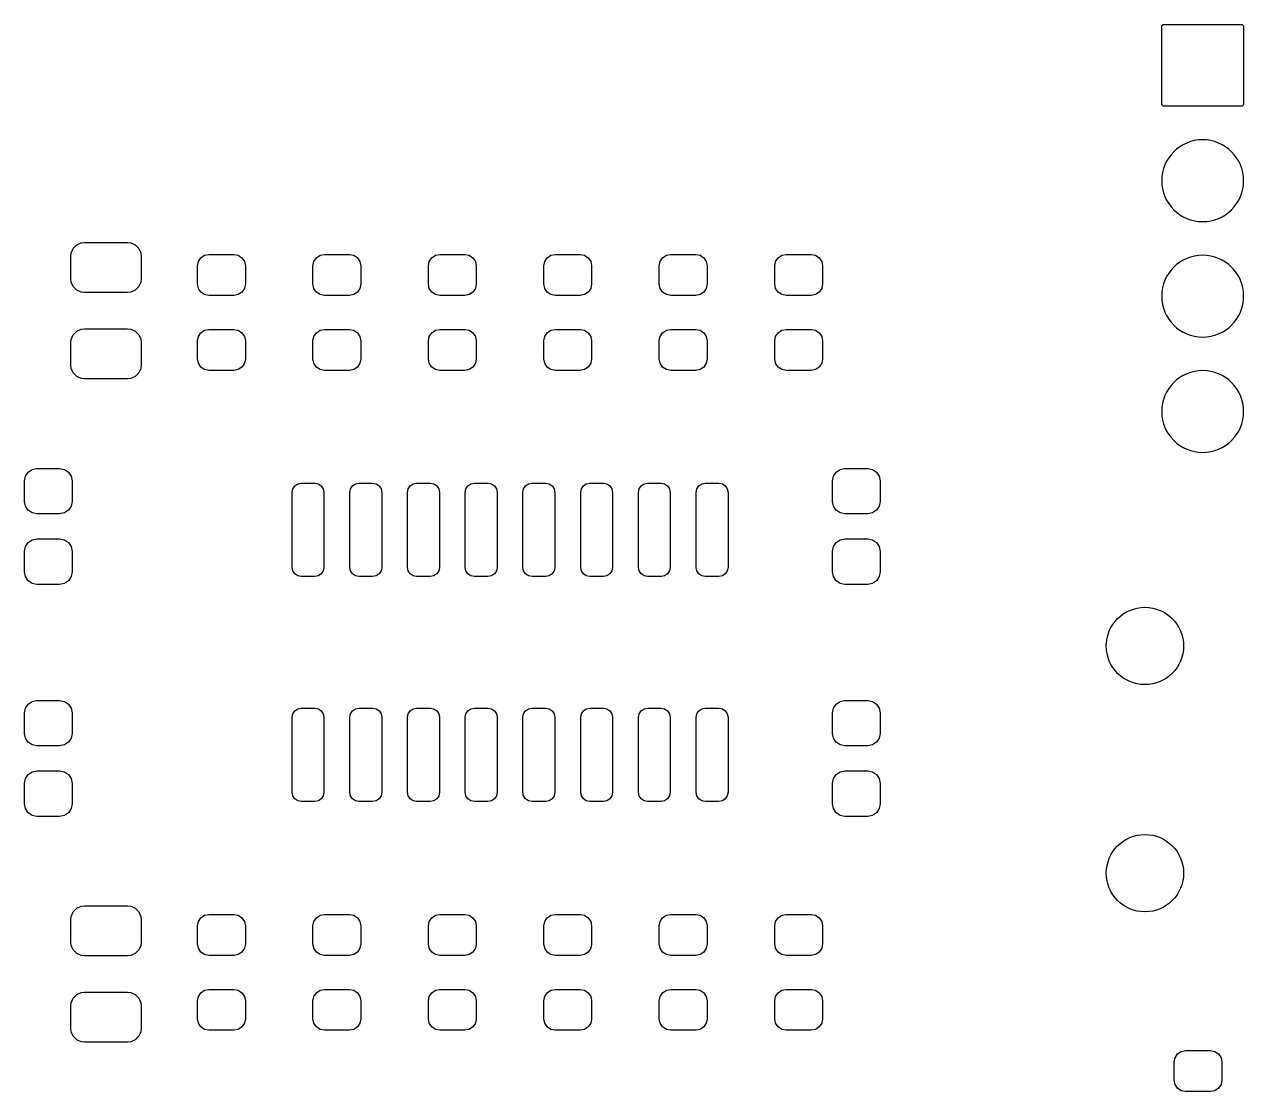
# Model space of a CAD drawing. Extents: x 124.2 to 179.3, y -122.2 to -74.7.
# Drawn here: x 152.51 to 179.34, y -98.15 to -74.66 of the extents above; entities that cross this region are included whole.
import ezdxf

# ---------------------------------------------------------------- set-up
doc = ezdxf.new("R2010")
doc.units = 0
doc.layers.add('BLACK', color=7, linetype='CONTINUOUS')

msp = doc.modelspace()

# ---------------------------------------------------------------- linework, layer by layer
at = {"layer": 'BLACK', "linetype": 'CONTINUOUS'}
for p, q in [((177.534, -74.715), (177.538, -74.6955)), ((177.534, -76.415), (177.534, -74.715)), ((177.538, -74.6955), (177.549, -74.6789)), ((177.549, -74.6789), (177.565, -74.6679)), ((177.565, -74.6679), (177.585, -74.664)), ((177.585, -74.664), (179.285, -74.664)), ((179.285, -74.664), (179.305, -74.6679)), ((179.305, -74.6679), (179.321, -74.6789)), ((179.321, -74.6789), (179.332, -74.6955)), ((179.332, -74.6955), (179.336, -74.715)), ((179.336, -74.715), (179.336, -76.415)), ((177.538, -76.4345), (177.534, -76.415)), ((177.549, -76.4511), (177.538, -76.4345)), ((177.565, -76.4621), (177.549, -76.4511)), ((179.321, -76.4511), (179.305, -76.4621)), ((179.332, -76.4345), (179.321, -76.4511)), ((179.336, -76.415), (179.332, -76.4345)), ((177.585, -76.466), (177.565, -76.4621)), ((179.285, -76.466), (177.585, -76.466)), ((179.305, -76.4621), (179.285, -76.466)), ((153.537, -79.6958), (153.582, -79.5949)), ((153.582, -79.5949), (153.66, -79.5169)), ((153.66, -79.5169), (153.76, -79.4722)), ((153.76, -79.4722), (153.83, -79.464)), ((153.83, -79.464), (154.78, -79.464)), ((154.78, -79.464), (154.849, -79.4721)), ((154.849, -79.4721), (154.95, -79.5166)), ((154.95, -79.5166), (155.028, -79.5945)), ((155.028, -79.5945), (155.073, -79.6952)), ((153.529, -79.765), (153.537, -79.6958)), ((153.529, -80.265), (153.529, -79.765)), ((155.073, -79.6952), (155.081, -79.765)), ((155.081, -79.765), (155.081, -80.265)), ((156.319, -79.9775), (156.338, -79.8814)), ((156.338, -79.8814), (156.393, -79.8)), ((156.393, -79.8), (156.474, -79.7456)), ((156.474, -79.7456), (156.57, -79.7265)), ((156.57, -79.7265), (157.12, -79.7265)), ((157.12, -79.7265), (157.216, -79.7456)), ((157.216, -79.7456), (157.297, -79.8)), ((157.297, -79.8), (157.352, -79.8814)), ((157.352, -79.8814), (157.371, -79.9775)), ((158.859, -79.9775), (158.878, -79.8814)), ((158.878, -79.8814), (158.933, -79.8)), ((158.933, -79.8), (159.014, -79.7456)), ((159.014, -79.7456), (159.11, -79.7265)), ((159.11, -79.7265), (159.66, -79.7265)), ((159.66, -79.7265), (159.756, -79.7456)), ((159.756, -79.7456), (159.837, -79.8)), ((159.837, -79.8), (159.892, -79.8814)), ((159.892, -79.8814), (159.911, -79.9775)), ((161.399, -79.9775), (161.418, -79.8814)), ((161.418, -79.8814), (161.473, -79.8)), ((161.473, -79.8), (161.554, -79.7456)), ((161.554, -79.7456), (161.65, -79.7265)), ((161.65, -79.7265), (162.2, -79.7265)), ((162.2, -79.7265), (162.296, -79.7456)), ((162.296, -79.7456), (162.377, -79.8)), ((162.377, -79.8), (162.432, -79.8814)), ((162.432, -79.8814), (162.451, -79.9775)), ((163.939, -79.9775), (163.958, -79.8814)), ((163.958, -79.8814), (164.013, -79.8)), ((164.013, -79.8), (164.094, -79.7456)), ((164.094, -79.7456), (164.19, -79.7265)), ((164.19, -79.7265), (164.74, -79.7265)), ((164.74, -79.7265), (164.836, -79.7456)), ((164.836, -79.7456), (164.917, -79.8)), ((164.917, -79.8), (164.972, -79.8814)), ((164.972, -79.8814), (164.991, -79.9775)), ((166.479, -79.9775), (166.498, -79.8814)), ((166.498, -79.8814), (166.553, -79.8)), ((166.553, -79.8), (166.634, -79.7456)), ((166.634, -79.7456), (166.73, -79.7265)), ((166.73, -79.7265), (167.28, -79.7265)), ((167.28, -79.7265), (167.376, -79.7456)), ((167.376, -79.7456), (167.457, -79.8)), ((167.457, -79.8), (167.512, -79.8814)), ((167.512, -79.8814), (167.531, -79.9775)), ((169.019, -79.9775), (169.038, -79.8814)), ((169.038, -79.8814), (169.093, -79.8)), ((169.093, -79.8), (169.174, -79.7456)), ((169.174, -79.7456), (169.27, -79.7265)), ((169.27, -79.7265), (169.82, -79.7265)), ((169.82, -79.7265), (169.916, -79.7456)), ((169.916, -79.7456), (169.997, -79.8)), ((169.997, -79.8), (170.052, -79.8814)), ((170.052, -79.8814), (170.071, -79.9775)), ((156.319, -80.3775), (156.319, -79.9775)), ((157.371, -79.9775), (157.371, -80.3775)), ((158.859, -80.3775), (158.859, -79.9775)), ((159.911, -79.9775), (159.911, -80.3775)), ((161.399, -80.3775), (161.399, -79.9775)), ((162.451, -79.9775), (162.451, -80.3775)), ((163.939, -80.3775), (163.939, -79.9775)), ((164.991, -79.9775), (164.991, -80.3775)), ((166.479, -80.3775), (166.479, -79.9775)), ((167.531, -79.9775), (167.531, -80.3775)), ((169.019, -80.3775), (169.019, -79.9775)), ((170.071, -79.9775), (170.071, -80.3775)), ((153.537, -80.3348), (153.529, -80.265)), ((153.582, -80.4355), (153.537, -80.3348)), ((153.66, -80.5134), (153.582, -80.4355)), ((155.028, -80.4351), (154.95, -80.5131)), ((155.073, -80.3342), (155.028, -80.4351)), ((155.081, -80.265), (155.073, -80.3342)), ((156.338, -80.4736), (156.319, -80.3775)), ((156.393, -80.555), (156.338, -80.4736)), ((157.352, -80.4736), (157.297, -80.555)), ((157.371, -80.3775), (157.352, -80.4736)), ((158.878, -80.4736), (158.859, -80.3775)), ((158.933, -80.555), (158.878, -80.4736)), ((159.892, -80.4736), (159.837, -80.555)), ((159.911, -80.3775), (159.892, -80.4736)), ((161.418, -80.4736), (161.399, -80.3775)), ((161.473, -80.555), (161.418, -80.4736)), ((162.432, -80.4736), (162.377, -80.555)), ((162.451, -80.3775), (162.432, -80.4736)), ((163.958, -80.4736), (163.939, -80.3775)), ((164.013, -80.555), (163.958, -80.4736)), ((164.972, -80.4736), (164.917, -80.555)), ((164.991, -80.3775), (164.972, -80.4736)), ((166.498, -80.4736), (166.479, -80.3775)), ((166.553, -80.555), (166.498, -80.4736)), ((167.512, -80.4736), (167.457, -80.555)), ((167.531, -80.3775), (167.512, -80.4736)), ((169.038, -80.4736), (169.019, -80.3775)), ((169.093, -80.555), (169.038, -80.4736)), ((170.052, -80.4736), (169.997, -80.555)), ((170.071, -80.3775), (170.052, -80.4736)), ((153.761, -80.5579), (153.66, -80.5134)), ((153.83, -80.566), (153.761, -80.5579)), ((154.78, -80.566), (153.83, -80.566)), ((154.85, -80.5578), (154.78, -80.566)), ((154.95, -80.5131), (154.85, -80.5578)), ((156.474, -80.6094), (156.393, -80.555)), ((156.57, -80.6285), (156.474, -80.6094)), ((157.12, -80.6285), (156.57, -80.6285)), ((157.216, -80.6094), (157.12, -80.6285)), ((157.297, -80.555), (157.216, -80.6094)), ((159.014, -80.6094), (158.933, -80.555)), ((159.11, -80.6285), (159.014, -80.6094)), ((159.66, -80.6285), (159.11, -80.6285)), ((159.756, -80.6094), (159.66, -80.6285)), ((159.837, -80.555), (159.756, -80.6094)), ((161.554, -80.6094), (161.473, -80.555)), ((161.65, -80.6285), (161.554, -80.6094)), ((162.2, -80.6285), (161.65, -80.6285)), ((162.296, -80.6094), (162.2, -80.6285)), ((162.377, -80.555), (162.296, -80.6094)), ((164.094, -80.6094), (164.013, -80.555)), ((164.19, -80.6285), (164.094, -80.6094)), ((164.74, -80.6285), (164.19, -80.6285)), ((164.836, -80.6094), (164.74, -80.6285)), ((164.917, -80.555), (164.836, -80.6094)), ((166.634, -80.6094), (166.553, -80.555)), ((166.73, -80.6285), (166.634, -80.6094)), ((167.28, -80.6285), (166.73, -80.6285)), ((167.376, -80.6094), (167.28, -80.6285)), ((167.457, -80.555), (167.376, -80.6094)), ((169.174, -80.6094), (169.093, -80.555)), ((169.27, -80.6285), (169.174, -80.6094)), ((169.82, -80.6285), (169.27, -80.6285)), ((169.916, -80.6094), (169.82, -80.6285)), ((169.997, -80.555), (169.916, -80.6094)), ((153.537, -81.5958), (153.582, -81.4949)), ((153.582, -81.4949), (153.66, -81.4169)), ((153.66, -81.4169), (153.76, -81.3722)), ((153.76, -81.3722), (153.83, -81.364)), ((153.83, -81.364), (154.78, -81.364)), ((154.78, -81.364), (154.849, -81.3721)), ((154.849, -81.3721), (154.95, -81.4166)), ((154.95, -81.4166), (155.028, -81.4945)), ((155.028, -81.4945), (155.073, -81.5952)), ((156.319, -81.6275), (156.338, -81.5314)), ((156.338, -81.5314), (156.393, -81.45)), ((156.393, -81.45), (156.474, -81.3956)), ((156.474, -81.3956), (156.57, -81.3765)), ((156.57, -81.3765), (157.12, -81.3765)), ((157.12, -81.3765), (157.216, -81.3956)), ((157.216, -81.3956), (157.297, -81.45)), ((157.297, -81.45), (157.352, -81.5314)), ((157.352, -81.5314), (157.371, -81.6275)), ((158.859, -81.6275), (158.878, -81.5314)), ((158.878, -81.5314), (158.933, -81.45)), ((158.933, -81.45), (159.014, -81.3956)), ((159.014, -81.3956), (159.11, -81.3765)), ((159.11, -81.3765), (159.66, -81.3765)), ((159.66, -81.3765), (159.756, -81.3956)), ((159.756, -81.3956), (159.837, -81.45)), ((159.837, -81.45), (159.892, -81.5314)), ((159.892, -81.5314), (159.911, -81.6275)), ((161.399, -81.6275), (161.418, -81.5314)), ((161.418, -81.5314), (161.473, -81.45)), ((161.473, -81.45), (161.554, -81.3956)), ((161.554, -81.3956), (161.65, -81.3765)), ((161.65, -81.3765), (162.2, -81.3765)), ((162.2, -81.3765), (162.296, -81.3956)), ((162.296, -81.3956), (162.377, -81.45)), ((162.377, -81.45), (162.432, -81.5314)), ((162.432, -81.5314), (162.451, -81.6275)), ((163.939, -81.6275), (163.958, -81.5314)), ((163.958, -81.5314), (164.013, -81.45)), ((164.013, -81.45), (164.094, -81.3956)), ((164.094, -81.3956), (164.19, -81.3765)), ((164.19, -81.3765), (164.74, -81.3765)), ((164.74, -81.3765), (164.836, -81.3956)), ((164.836, -81.3956), (164.917, -81.45)), ((164.917, -81.45), (164.972, -81.5314)), ((164.972, -81.5314), (164.991, -81.6275)), ((166.479, -81.6275), (166.498, -81.5314)), ((166.498, -81.5314), (166.553, -81.45)), ((166.553, -81.45), (166.634, -81.3956)), ((166.634, -81.3956), (166.73, -81.3765)), ((166.73, -81.3765), (167.28, -81.3765)), ((167.28, -81.3765), (167.376, -81.3956)), ((167.376, -81.3956), (167.457, -81.45)), ((167.457, -81.45), (167.512, -81.5314)), ((167.512, -81.5314), (167.531, -81.6275)), ((169.019, -81.6275), (169.038, -81.5314)), ((169.038, -81.5314), (169.093, -81.45)), ((169.093, -81.45), (169.174, -81.3956)), ((169.174, -81.3956), (169.27, -81.3765)), ((169.27, -81.3765), (169.82, -81.3765)), ((169.82, -81.3765), (169.916, -81.3956)), ((169.916, -81.3956), (169.997, -81.45)), ((169.997, -81.45), (170.052, -81.5314)), ((170.052, -81.5314), (170.071, -81.6275)), ((153.529, -81.665), (153.537, -81.5958)), ((153.529, -82.165), (153.529, -81.665)), ((155.073, -81.5952), (155.081, -81.665)), ((155.081, -81.665), (155.081, -82.165)), ((156.319, -82.0275), (156.319, -81.6275)), ((157.371, -81.6275), (157.371, -82.0275)), ((158.859, -82.0275), (158.859, -81.6275)), ((159.911, -81.6275), (159.911, -82.0275)), ((161.399, -82.0275), (161.399, -81.6275)), ((162.451, -81.6275), (162.451, -82.0275)), ((163.939, -82.0275), (163.939, -81.6275)), ((164.991, -81.6275), (164.991, -82.0275)), ((166.479, -82.0275), (166.479, -81.6275)), ((167.531, -81.6275), (167.531, -82.0275)), ((169.019, -82.0275), (169.019, -81.6275)), ((170.071, -81.6275), (170.071, -82.0275)), ((156.338, -82.1236), (156.319, -82.0275)), ((157.371, -82.0275), (157.352, -82.1236)), ((158.878, -82.1236), (158.859, -82.0275)), ((159.911, -82.0275), (159.892, -82.1236)), ((161.418, -82.1236), (161.399, -82.0275)), ((162.451, -82.0275), (162.432, -82.1236)), ((163.958, -82.1236), (163.939, -82.0275)), ((164.991, -82.0275), (164.972, -82.1236)), ((166.498, -82.1236), (166.479, -82.0275)), ((167.531, -82.0275), (167.512, -82.1236)), ((169.038, -82.1236), (169.019, -82.0275)), ((170.071, -82.0275), (170.052, -82.1236)), ((153.537, -82.2348), (153.529, -82.165)), ((153.582, -82.3355), (153.537, -82.2348)), ((153.66, -82.4134), (153.582, -82.3355)), ((155.028, -82.3351), (154.95, -82.4131)), ((155.073, -82.2342), (155.028, -82.3351)), ((155.081, -82.165), (155.073, -82.2342)), ((156.393, -82.205), (156.338, -82.1236)), ((156.474, -82.2594), (156.393, -82.205)), ((156.57, -82.2785), (156.474, -82.2594)), ((157.12, -82.2785), (156.57, -82.2785)), ((157.216, -82.2594), (157.12, -82.2785)), ((157.297, -82.205), (157.216, -82.2594)), ((157.352, -82.1236), (157.297, -82.205)), ((158.933, -82.205), (158.878, -82.1236)), ((159.014, -82.2594), (158.933, -82.205)), ((159.11, -82.2785), (159.014, -82.2594)), ((159.66, -82.2785), (159.11, -82.2785)), ((159.756, -82.2594), (159.66, -82.2785)), ((159.837, -82.205), (159.756, -82.2594)), ((159.892, -82.1236), (159.837, -82.205)), ((161.473, -82.205), (161.418, -82.1236)), ((161.554, -82.2594), (161.473, -82.205)), ((161.65, -82.2785), (161.554, -82.2594)), ((162.2, -82.2785), (161.65, -82.2785)), ((162.296, -82.2594), (162.2, -82.2785)), ((162.377, -82.205), (162.296, -82.2594)), ((162.432, -82.1236), (162.377, -82.205)), ((164.013, -82.205), (163.958, -82.1236)), ((164.094, -82.2594), (164.013, -82.205)), ((164.19, -82.2785), (164.094, -82.2594)), ((164.74, -82.2785), (164.19, -82.2785)), ((164.836, -82.2594), (164.74, -82.2785)), ((164.917, -82.205), (164.836, -82.2594)), ((164.972, -82.1236), (164.917, -82.205)), ((166.553, -82.205), (166.498, -82.1236)), ((166.634, -82.2594), (166.553, -82.205)), ((166.73, -82.2785), (166.634, -82.2594)), ((167.28, -82.2785), (166.73, -82.2785)), ((167.376, -82.2594), (167.28, -82.2785)), ((167.457, -82.205), (167.376, -82.2594)), ((167.512, -82.1236), (167.457, -82.205)), ((169.093, -82.205), (169.038, -82.1236)), ((169.174, -82.2594), (169.093, -82.205)), ((169.27, -82.2785), (169.174, -82.2594)), ((169.82, -82.2785), (169.27, -82.2785)), ((169.916, -82.2594), (169.82, -82.2785)), ((169.997, -82.205), (169.916, -82.2594)), ((170.052, -82.1236), (169.997, -82.205)), ((153.761, -82.4579), (153.66, -82.4134)), ((153.83, -82.466), (153.761, -82.4579)), ((154.78, -82.466), (153.83, -82.466)), ((154.85, -82.4578), (154.78, -82.466)), ((154.95, -82.4131), (154.85, -82.4578)), ((152.59, -84.5168), (152.679, -84.457)), ((152.679, -84.457), (152.785, -84.436)), ((152.785, -84.436), (153.285, -84.436)), ((153.285, -84.436), (153.391, -84.457)), ((153.391, -84.457), (153.48, -84.5168)), ((170.37, -84.5168), (170.459, -84.457)), ((170.459, -84.457), (170.565, -84.436)), ((170.565, -84.436), (171.065, -84.436)), ((171.065, -84.436), (171.171, -84.457)), ((171.171, -84.457), (171.26, -84.5168)), ((152.509, -84.712), (152.53, -84.6064)), ((152.509, -85.162), (152.509, -84.712)), ((152.53, -84.6064), (152.59, -84.5168)), ((153.48, -84.5168), (153.54, -84.6064)), ((153.54, -84.6064), (153.561, -84.712)), ((153.561, -84.712), (153.561, -85.162)), ((158.523, -84.7793), (158.6, -84.764)), ((158.6, -84.764), (158.9, -84.764)), ((158.9, -84.764), (158.977, -84.7793)), ((159.793, -84.7793), (159.87, -84.764)), ((159.87, -84.764), (160.17, -84.764)), ((160.17, -84.764), (160.247, -84.7793)), ((161.063, -84.7793), (161.14, -84.764)), ((161.14, -84.764), (161.44, -84.764)), ((161.44, -84.764), (161.517, -84.7793)), ((162.333, -84.7793), (162.41, -84.764)), ((162.41, -84.764), (162.71, -84.764)), ((162.71, -84.764), (162.787, -84.7793)), ((163.603, -84.7793), (163.68, -84.764)), ((163.68, -84.764), (163.98, -84.764)), ((163.98, -84.764), (164.057, -84.7793)), ((164.873, -84.7793), (164.95, -84.764)), ((164.95, -84.764), (165.25, -84.764)), ((165.25, -84.764), (165.327, -84.7793)), ((166.143, -84.7793), (166.22, -84.764)), ((166.22, -84.764), (166.52, -84.764)), ((166.52, -84.764), (166.597, -84.7793)), ((167.413, -84.7793), (167.49, -84.764)), ((167.49, -84.764), (167.79, -84.764)), ((167.79, -84.764), (167.867, -84.7793)), ((170.289, -84.712), (170.31, -84.6064)), ((170.289, -85.162), (170.289, -84.712)), ((170.31, -84.6064), (170.37, -84.5168)), ((171.26, -84.5168), (171.32, -84.6064)), ((171.32, -84.6064), (171.341, -84.712)), ((171.341, -84.712), (171.341, -85.162)), ((158.399, -84.965), (158.414, -84.8881)), ((158.399, -86.615), (158.399, -84.965)), ((158.414, -84.8881), (158.458, -84.8229)), ((158.458, -84.8229), (158.523, -84.7793)), ((158.977, -84.7793), (159.042, -84.8229)), ((159.042, -84.8229), (159.086, -84.8881)), ((159.086, -84.8881), (159.101, -84.965)), ((159.101, -84.965), (159.101, -86.615)), ((159.669, -84.965), (159.684, -84.8881)), ((159.669, -86.615), (159.669, -84.965)), ((159.684, -84.8881), (159.728, -84.8229)), ((159.728, -84.8229), (159.793, -84.7793)), ((160.247, -84.7793), (160.312, -84.8229)), ((160.312, -84.8229), (160.356, -84.8881)), ((160.356, -84.8881), (160.371, -84.965)), ((160.371, -84.965), (160.371, -86.615)), ((160.939, -84.965), (160.954, -84.8881)), ((160.939, -86.615), (160.939, -84.965)), ((160.954, -84.8881), (160.998, -84.8229)), ((160.998, -84.8229), (161.063, -84.7793)), ((161.517, -84.7793), (161.582, -84.8229)), ((161.582, -84.8229), (161.626, -84.8881)), ((161.626, -84.8881), (161.641, -84.965)), ((161.641, -84.965), (161.641, -86.615)), ((162.209, -84.965), (162.224, -84.8881)), ((162.209, -86.615), (162.209, -84.965)), ((162.224, -84.8881), (162.268, -84.8229)), ((162.268, -84.8229), (162.333, -84.7793)), ((162.787, -84.7793), (162.852, -84.8229)), ((162.852, -84.8229), (162.896, -84.8881)), ((162.896, -84.8881), (162.911, -84.965)), ((162.911, -84.965), (162.911, -86.615)), ((163.479, -84.965), (163.494, -84.8881)), ((163.479, -86.615), (163.479, -84.965)), ((163.494, -84.8881), (163.538, -84.8229)), ((163.538, -84.8229), (163.603, -84.7793)), ((164.057, -84.7793), (164.122, -84.8229)), ((164.122, -84.8229), (164.166, -84.8881)), ((164.166, -84.8881), (164.181, -84.965)), ((164.181, -84.965), (164.181, -86.615)), ((164.749, -84.965), (164.764, -84.8881)), ((164.749, -86.615), (164.749, -84.965)), ((164.764, -84.8881), (164.808, -84.8229)), ((164.808, -84.8229), (164.873, -84.7793)), ((165.327, -84.7793), (165.392, -84.8229)), ((165.392, -84.8229), (165.436, -84.8881)), ((165.436, -84.8881), (165.451, -84.965)), ((165.451, -84.965), (165.451, -86.615)), ((166.019, -84.965), (166.034, -84.8881)), ((166.019, -86.615), (166.019, -84.965)), ((166.034, -84.8881), (166.078, -84.8229)), ((166.078, -84.8229), (166.143, -84.7793)), ((166.597, -84.7793), (166.662, -84.8229)), ((166.662, -84.8229), (166.706, -84.8881)), ((166.706, -84.8881), (166.721, -84.965)), ((166.721, -84.965), (166.721, -86.615)), ((167.289, -84.965), (167.304, -84.8881)), ((167.289, -86.615), (167.289, -84.965)), ((167.304, -84.8881), (167.348, -84.8229)), ((167.348, -84.8229), (167.413, -84.7793)), ((167.867, -84.7793), (167.932, -84.8229)), ((167.932, -84.8229), (167.976, -84.8881)), ((167.976, -84.8881), (167.991, -84.965)), ((167.991, -84.965), (167.991, -86.615)), ((152.53, -85.2676), (152.509, -85.162)), ((152.59, -85.3572), (152.53, -85.2676)), ((153.54, -85.2676), (153.48, -85.3572)), ((153.561, -85.162), (153.54, -85.2676)), ((170.31, -85.2676), (170.289, -85.162)), ((170.37, -85.3572), (170.31, -85.2676)), ((171.32, -85.2676), (171.26, -85.3572)), ((171.341, -85.162), (171.32, -85.2676)), ((152.679, -85.417), (152.59, -85.3572)), ((152.785, -85.438), (152.679, -85.417)), ((153.285, -85.438), (152.785, -85.438)), ((153.391, -85.417), (153.285, -85.438)), ((153.48, -85.3572), (153.391, -85.417)), ((170.459, -85.417), (170.37, -85.3572)), ((170.565, -85.438), (170.459, -85.417)), ((171.065, -85.438), (170.565, -85.438)), ((171.171, -85.417), (171.065, -85.438)), ((171.26, -85.3572), (171.171, -85.417)), ((152.53, -86.1564), (152.59, -86.0668)), ((152.59, -86.0668), (152.679, -86.007)), ((152.679, -86.007), (152.785, -85.986)), ((152.785, -85.986), (153.285, -85.986)), ((153.285, -85.986), (153.391, -86.007)), ((153.391, -86.007), (153.48, -86.0668)), ((153.48, -86.0668), (153.54, -86.1564)), ((170.31, -86.1564), (170.37, -86.0668)), ((170.37, -86.0668), (170.459, -86.007)), ((170.459, -86.007), (170.565, -85.986)), ((170.565, -85.986), (171.065, -85.986)), ((171.065, -85.986), (171.171, -86.007)), ((171.171, -86.007), (171.26, -86.0668)), ((171.26, -86.0668), (171.32, -86.1564)), ((152.509, -86.262), (152.53, -86.1564)), ((152.509, -86.712), (152.509, -86.262)), ((153.54, -86.1564), (153.561, -86.262)), ((153.561, -86.262), (153.561, -86.712)), ((170.289, -86.262), (170.31, -86.1564)), ((170.289, -86.712), (170.289, -86.262)), ((171.32, -86.1564), (171.341, -86.262)), ((171.341, -86.262), (171.341, -86.712)), ((158.414, -86.6919), (158.399, -86.615)), ((159.101, -86.615), (159.086, -86.6919)), ((159.684, -86.6919), (159.669, -86.615)), ((160.371, -86.615), (160.356, -86.6919)), ((160.954, -86.6919), (160.939, -86.615)), ((161.641, -86.615), (161.626, -86.6919)), ((162.224, -86.6919), (162.209, -86.615)), ((162.911, -86.615), (162.896, -86.6919)), ((163.494, -86.6919), (163.479, -86.615)), ((164.181, -86.615), (164.166, -86.6919)), ((164.764, -86.6919), (164.749, -86.615)), ((165.451, -86.615), (165.436, -86.6919)), ((166.034, -86.6919), (166.019, -86.615)), ((166.721, -86.615), (166.706, -86.6919)), ((167.304, -86.6919), (167.289, -86.615)), ((167.991, -86.615), (167.976, -86.6919)), ((152.53, -86.8176), (152.509, -86.712)), ((152.59, -86.9072), (152.53, -86.8176)), ((152.679, -86.967), (152.59, -86.9072)), ((153.48, -86.9072), (153.391, -86.967)), ((153.54, -86.8176), (153.48, -86.9072)), ((153.561, -86.712), (153.54, -86.8176)), ((158.458, -86.7571), (158.414, -86.6919)), ((158.523, -86.8007), (158.458, -86.7571)), ((158.6, -86.816), (158.523, -86.8007)), ((158.9, -86.816), (158.6, -86.816)), ((158.977, -86.8007), (158.9, -86.816)), ((159.042, -86.7571), (158.977, -86.8007)), ((159.086, -86.6919), (159.042, -86.7571)), ((159.728, -86.7571), (159.684, -86.6919)), ((159.793, -86.8007), (159.728, -86.7571)), ((159.87, -86.816), (159.793, -86.8007)), ((160.17, -86.816), (159.87, -86.816)), ((160.247, -86.8007), (160.17, -86.816)), ((160.312, -86.7571), (160.247, -86.8007)), ((160.356, -86.6919), (160.312, -86.7571)), ((160.998, -86.7571), (160.954, -86.6919)), ((161.063, -86.8007), (160.998, -86.7571)), ((161.14, -86.816), (161.063, -86.8007)), ((161.44, -86.816), (161.14, -86.816)), ((161.517, -86.8007), (161.44, -86.816)), ((161.582, -86.7571), (161.517, -86.8007)), ((161.626, -86.6919), (161.582, -86.7571)), ((162.268, -86.7571), (162.224, -86.6919)), ((162.333, -86.8007), (162.268, -86.7571)), ((162.41, -86.816), (162.333, -86.8007)), ((162.71, -86.816), (162.41, -86.816)), ((162.787, -86.8007), (162.71, -86.816)), ((162.852, -86.7571), (162.787, -86.8007)), ((162.896, -86.6919), (162.852, -86.7571)), ((163.538, -86.7571), (163.494, -86.6919)), ((163.603, -86.8007), (163.538, -86.7571)), ((163.68, -86.816), (163.603, -86.8007)), ((163.98, -86.816), (163.68, -86.816)), ((164.057, -86.8007), (163.98, -86.816)), ((164.122, -86.7571), (164.057, -86.8007)), ((164.166, -86.6919), (164.122, -86.7571)), ((164.808, -86.7571), (164.764, -86.6919)), ((164.873, -86.8007), (164.808, -86.7571)), ((164.95, -86.816), (164.873, -86.8007)), ((165.25, -86.816), (164.95, -86.816)), ((165.327, -86.8007), (165.25, -86.816)), ((165.392, -86.7571), (165.327, -86.8007)), ((165.436, -86.6919), (165.392, -86.7571)), ((166.078, -86.7571), (166.034, -86.6919)), ((166.143, -86.8007), (166.078, -86.7571)), ((166.22, -86.816), (166.143, -86.8007)), ((166.52, -86.816), (166.22, -86.816)), ((166.597, -86.8007), (166.52, -86.816)), ((166.662, -86.7571), (166.597, -86.8007)), ((166.706, -86.6919), (166.662, -86.7571)), ((167.348, -86.7571), (167.304, -86.6919)), ((167.413, -86.8007), (167.348, -86.7571)), ((167.49, -86.816), (167.413, -86.8007)), ((167.79, -86.816), (167.49, -86.816)), ((167.867, -86.8007), (167.79, -86.816)), ((167.932, -86.7571), (167.867, -86.8007)), ((167.976, -86.6919), (167.932, -86.7571)), ((170.31, -86.8176), (170.289, -86.712)), ((170.37, -86.9072), (170.31, -86.8176)), ((170.459, -86.967), (170.37, -86.9072)), ((171.26, -86.9072), (171.171, -86.967)), ((171.32, -86.8176), (171.26, -86.9072)), ((171.341, -86.712), (171.32, -86.8176)), ((152.785, -86.988), (152.679, -86.967)), ((153.285, -86.988), (152.785, -86.988)), ((153.391, -86.967), (153.285, -86.988)), ((170.565, -86.988), (170.459, -86.967)), ((171.065, -86.988), (170.565, -86.988)), ((171.171, -86.967), (171.065, -86.988)), ((152.59, -89.6228), (152.679, -89.563)), ((152.679, -89.563), (152.785, -89.542)), ((152.785, -89.542), (153.285, -89.542)), ((153.285, -89.542), (153.391, -89.563)), ((153.391, -89.563), (153.48, -89.6228)), ((170.37, -89.6228), (170.459, -89.563)), ((170.459, -89.563), (170.565, -89.542)), ((170.565, -89.542), (171.065, -89.542)), ((171.065, -89.542), (171.171, -89.563)), ((171.171, -89.563), (171.26, -89.6228)), ((152.509, -89.818), (152.53, -89.7124)), ((152.509, -90.268), (152.509, -89.818)), ((152.53, -89.7124), (152.59, -89.6228)), ((153.48, -89.6228), (153.54, -89.7124)), ((153.54, -89.7124), (153.561, -89.818)), ((153.561, -89.818), (153.561, -90.268)), ((158.399, -89.915), (158.414, -89.8381)), ((158.414, -89.8381), (158.458, -89.7729)), ((158.458, -89.7729), (158.523, -89.7293)), ((158.523, -89.7293), (158.6, -89.714)), ((158.6, -89.714), (158.9, -89.714)), ((158.9, -89.714), (158.977, -89.7293)), ((158.977, -89.7293), (159.042, -89.7729)), ((159.042, -89.7729), (159.086, -89.8381)), ((159.086, -89.8381), (159.101, -89.915)), ((159.669, -89.915), (159.684, -89.8381)), ((159.684, -89.8381), (159.728, -89.7729)), ((159.728, -89.7729), (159.793, -89.7293)), ((159.793, -89.7293), (159.87, -89.714)), ((159.87, -89.714), (160.17, -89.714)), ((160.17, -89.714), (160.247, -89.7293)), ((160.247, -89.7293), (160.312, -89.7729)), ((160.312, -89.7729), (160.356, -89.8381)), ((160.356, -89.8381), (160.371, -89.915)), ((160.939, -89.915), (160.954, -89.8381)), ((160.954, -89.8381), (160.998, -89.7729)), ((160.998, -89.7729), (161.063, -89.7293)), ((161.063, -89.7293), (161.14, -89.714)), ((161.14, -89.714), (161.44, -89.714)), ((161.44, -89.714), (161.517, -89.7293)), ((161.517, -89.7293), (161.582, -89.7729)), ((161.582, -89.7729), (161.626, -89.8381)), ((161.626, -89.8381), (161.641, -89.915)), ((162.209, -89.915), (162.224, -89.8381)), ((162.224, -89.8381), (162.268, -89.7729)), ((162.268, -89.7729), (162.333, -89.7293)), ((162.333, -89.7293), (162.41, -89.714)), ((162.41, -89.714), (162.71, -89.714)), ((162.71, -89.714), (162.787, -89.7293)), ((162.787, -89.7293), (162.852, -89.7729)), ((162.852, -89.7729), (162.896, -89.8381)), ((162.896, -89.8381), (162.911, -89.915)), ((163.479, -89.915), (163.494, -89.8381)), ((163.494, -89.8381), (163.538, -89.7729)), ((163.538, -89.7729), (163.603, -89.7293)), ((163.603, -89.7293), (163.68, -89.714)), ((163.68, -89.714), (163.98, -89.714)), ((163.98, -89.714), (164.057, -89.7293)), ((164.057, -89.7293), (164.122, -89.7729)), ((164.122, -89.7729), (164.166, -89.8381)), ((164.166, -89.8381), (164.181, -89.915)), ((164.749, -89.915), (164.764, -89.8381)), ((164.764, -89.8381), (164.808, -89.7729)), ((164.808, -89.7729), (164.873, -89.7293)), ((164.873, -89.7293), (164.95, -89.714)), ((164.95, -89.714), (165.25, -89.714)), ((165.25, -89.714), (165.327, -89.7293)), ((165.327, -89.7293), (165.392, -89.7729)), ((165.392, -89.7729), (165.436, -89.8381)), ((165.436, -89.8381), (165.451, -89.915)), ((166.019, -89.915), (166.034, -89.8381)), ((166.034, -89.8381), (166.078, -89.7729)), ((166.078, -89.7729), (166.143, -89.7293)), ((166.143, -89.7293), (166.22, -89.714)), ((166.22, -89.714), (166.52, -89.714)), ((166.52, -89.714), (166.597, -89.7293)), ((166.597, -89.7293), (166.662, -89.7729)), ((166.662, -89.7729), (166.706, -89.8381)), ((166.706, -89.8381), (166.721, -89.915)), ((167.289, -89.915), (167.304, -89.8381)), ((167.304, -89.8381), (167.348, -89.7729)), ((167.348, -89.7729), (167.413, -89.7293)), ((167.413, -89.7293), (167.49, -89.714)), ((167.49, -89.714), (167.79, -89.714)), ((167.79, -89.714), (167.867, -89.7293)), ((167.867, -89.7293), (167.932, -89.7729)), ((167.932, -89.7729), (167.976, -89.8381)), ((167.976, -89.8381), (167.991, -89.915)), ((170.289, -89.818), (170.31, -89.7124)), ((170.289, -90.268), (170.289, -89.818)), ((170.31, -89.7124), (170.37, -89.6228)), ((171.26, -89.6228), (171.32, -89.7124)), ((171.32, -89.7124), (171.341, -89.818)), ((171.341, -89.818), (171.341, -90.268)), ((158.399, -91.565), (158.399, -89.915)), ((159.101, -89.915), (159.101, -91.565)), ((159.669, -91.565), (159.669, -89.915)), ((160.371, -89.915), (160.371, -91.565)), ((160.939, -91.565), (160.939, -89.915)), ((161.641, -89.915), (161.641, -91.565)), ((162.209, -91.565), (162.209, -89.915)), ((162.911, -89.915), (162.911, -91.565)), ((163.479, -91.565), (163.479, -89.915)), ((164.181, -89.915), (164.181, -91.565)), ((164.749, -91.565), (164.749, -89.915)), ((165.451, -89.915), (165.451, -91.565)), ((166.019, -91.565), (166.019, -89.915)), ((166.721, -89.915), (166.721, -91.565)), ((167.289, -91.565), (167.289, -89.915)), ((167.991, -89.915), (167.991, -91.565)), ((152.53, -90.3736), (152.509, -90.268)), ((152.59, -90.4632), (152.53, -90.3736)), ((153.54, -90.3736), (153.48, -90.4632)), ((153.561, -90.268), (153.54, -90.3736)), ((170.31, -90.3736), (170.289, -90.268)), ((170.37, -90.4632), (170.31, -90.3736)), ((171.32, -90.3736), (171.26, -90.4632)), ((171.341, -90.268), (171.32, -90.3736)), ((152.679, -90.523), (152.59, -90.4632)), ((152.785, -90.544), (152.679, -90.523)), ((153.285, -90.544), (152.785, -90.544)), ((153.391, -90.523), (153.285, -90.544)), ((153.48, -90.4632), (153.391, -90.523)), ((170.459, -90.523), (170.37, -90.4632)), ((170.565, -90.544), (170.459, -90.523)), ((171.065, -90.544), (170.565, -90.544)), ((171.171, -90.523), (171.065, -90.544)), ((171.26, -90.4632), (171.171, -90.523)), ((152.53, -91.2624), (152.59, -91.1728)), ((152.59, -91.1728), (152.679, -91.113)), ((152.679, -91.113), (152.785, -91.092)), ((152.785, -91.092), (153.285, -91.092)), ((153.285, -91.092), (153.391, -91.113)), ((153.391, -91.113), (153.48, -91.1728)), ((153.48, -91.1728), (153.54, -91.2624)), ((170.31, -91.2624), (170.37, -91.1728)), ((170.37, -91.1728), (170.459, -91.113)), ((170.459, -91.113), (170.565, -91.092)), ((170.565, -91.092), (171.065, -91.092)), ((171.065, -91.092), (171.171, -91.113)), ((171.171, -91.113), (171.26, -91.1728)), ((171.26, -91.1728), (171.32, -91.2624)), ((152.509, -91.368), (152.53, -91.2624)), ((152.509, -91.818), (152.509, -91.368)), ((153.54, -91.2624), (153.561, -91.368)), ((153.561, -91.368), (153.561, -91.818)), ((170.289, -91.368), (170.31, -91.2624)), ((170.289, -91.818), (170.289, -91.368)), ((171.32, -91.2624), (171.341, -91.368)), ((171.341, -91.368), (171.341, -91.818)), ((158.414, -91.6419), (158.399, -91.565)), ((158.458, -91.7071), (158.414, -91.6419)), ((158.523, -91.7507), (158.458, -91.7071)), ((159.042, -91.7071), (158.977, -91.7507)), ((159.086, -91.6419), (159.042, -91.7071)), ((159.101, -91.565), (159.086, -91.6419)), ((159.684, -91.6419), (159.669, -91.565)), ((159.728, -91.7071), (159.684, -91.6419)), ((159.793, -91.7507), (159.728, -91.7071)), ((160.312, -91.7071), (160.247, -91.7507)), ((160.356, -91.6419), (160.312, -91.7071)), ((160.371, -91.565), (160.356, -91.6419)), ((160.954, -91.6419), (160.939, -91.565)), ((160.998, -91.7071), (160.954, -91.6419)), ((161.063, -91.7507), (160.998, -91.7071)), ((161.582, -91.7071), (161.517, -91.7507)), ((161.626, -91.6419), (161.582, -91.7071)), ((161.641, -91.565), (161.626, -91.6419)), ((162.224, -91.6419), (162.209, -91.565)), ((162.268, -91.7071), (162.224, -91.6419)), ((162.333, -91.7507), (162.268, -91.7071)), ((162.852, -91.7071), (162.787, -91.7507)), ((162.896, -91.6419), (162.852, -91.7071)), ((162.911, -91.565), (162.896, -91.6419)), ((163.494, -91.6419), (163.479, -91.565)), ((163.538, -91.7071), (163.494, -91.6419)), ((163.603, -91.7507), (163.538, -91.7071)), ((164.122, -91.7071), (164.057, -91.7507)), ((164.166, -91.6419), (164.122, -91.7071)), ((164.181, -91.565), (164.166, -91.6419)), ((164.764, -91.6419), (164.749, -91.565)), ((164.808, -91.7071), (164.764, -91.6419)), ((164.873, -91.7507), (164.808, -91.7071)), ((165.392, -91.7071), (165.327, -91.7507)), ((165.436, -91.6419), (165.392, -91.7071)), ((165.451, -91.565), (165.436, -91.6419)), ((166.034, -91.6419), (166.019, -91.565)), ((166.078, -91.7071), (166.034, -91.6419)), ((166.143, -91.7507), (166.078, -91.7071)), ((166.662, -91.7071), (166.597, -91.7507)), ((166.706, -91.6419), (166.662, -91.7071)), ((166.721, -91.565), (166.706, -91.6419)), ((167.304, -91.6419), (167.289, -91.565)), ((167.348, -91.7071), (167.304, -91.6419)), ((167.413, -91.7507), (167.348, -91.7071)), ((167.932, -91.7071), (167.867, -91.7507)), ((167.976, -91.6419), (167.932, -91.7071)), ((167.991, -91.565), (167.976, -91.6419)), ((152.53, -91.9236), (152.509, -91.818)), ((152.59, -92.0132), (152.53, -91.9236)), ((152.679, -92.073), (152.59, -92.0132)), ((153.48, -92.0132), (153.391, -92.073)), ((153.54, -91.9236), (153.48, -92.0132)), ((153.561, -91.818), (153.54, -91.9236)), ((158.6, -91.766), (158.523, -91.7507)), ((158.9, -91.766), (158.6, -91.766)), ((158.977, -91.7507), (158.9, -91.766)), ((159.87, -91.766), (159.793, -91.7507)), ((160.17, -91.766), (159.87, -91.766)), ((160.247, -91.7507), (160.17, -91.766)), ((161.14, -91.766), (161.063, -91.7507)), ((161.44, -91.766), (161.14, -91.766)), ((161.517, -91.7507), (161.44, -91.766)), ((162.41, -91.766), (162.333, -91.7507)), ((162.71, -91.766), (162.41, -91.766)), ((162.787, -91.7507), (162.71, -91.766)), ((163.68, -91.766), (163.603, -91.7507)), ((163.98, -91.766), (163.68, -91.766)), ((164.057, -91.7507), (163.98, -91.766)), ((164.95, -91.766), (164.873, -91.7507)), ((165.25, -91.766), (164.95, -91.766)), ((165.327, -91.7507), (165.25, -91.766)), ((166.22, -91.766), (166.143, -91.7507)), ((166.52, -91.766), (166.22, -91.766)), ((166.597, -91.7507), (166.52, -91.766)), ((167.49, -91.766), (167.413, -91.7507)), ((167.79, -91.766), (167.49, -91.766)), ((167.867, -91.7507), (167.79, -91.766)), ((170.31, -91.9236), (170.289, -91.818)), ((170.37, -92.0132), (170.31, -91.9236)), ((170.459, -92.073), (170.37, -92.0132)), ((171.26, -92.0132), (171.171, -92.073)), ((171.32, -91.9236), (171.26, -92.0132)), ((171.341, -91.818), (171.32, -91.9236)), ((152.785, -92.094), (152.679, -92.073)), ((153.285, -92.094), (152.785, -92.094)), ((153.391, -92.073), (153.285, -92.094)), ((170.565, -92.094), (170.459, -92.073)), ((171.065, -92.094), (170.565, -92.094)), ((171.171, -92.073), (171.065, -92.094)), ((153.582, -94.1949), (153.66, -94.1169)), ((153.66, -94.1169), (153.76, -94.0722)), ((153.76, -94.0722), (153.83, -94.064)), ((153.83, -94.064), (154.78, -94.064)), ((154.78, -94.064), (154.849, -94.0721)), ((154.849, -94.0721), (154.95, -94.1166)), ((154.95, -94.1166), (155.028, -94.1945)), ((153.529, -94.365), (153.537, -94.2958)), ((153.529, -94.865), (153.529, -94.365)), ((153.537, -94.2958), (153.582, -94.1949)), ((155.028, -94.1945), (155.073, -94.2952)), ((155.073, -94.2952), (155.081, -94.365)), ((155.081, -94.365), (155.081, -94.865)), ((156.319, -94.5025), (156.338, -94.4064)), ((156.338, -94.4064), (156.393, -94.325)), ((156.393, -94.325), (156.474, -94.2706)), ((156.474, -94.2706), (156.57, -94.2515)), ((156.57, -94.2515), (157.12, -94.2515)), ((157.12, -94.2515), (157.216, -94.2706)), ((157.216, -94.2706), (157.297, -94.325)), ((157.297, -94.325), (157.352, -94.4064)), ((157.352, -94.4064), (157.371, -94.5025)), ((158.859, -94.5025), (158.878, -94.4064)), ((158.878, -94.4064), (158.933, -94.325)), ((158.933, -94.325), (159.014, -94.2706)), ((159.014, -94.2706), (159.11, -94.2515)), ((159.11, -94.2515), (159.66, -94.2515)), ((159.66, -94.2515), (159.756, -94.2706)), ((159.756, -94.2706), (159.837, -94.325)), ((159.837, -94.325), (159.892, -94.4064)), ((159.892, -94.4064), (159.911, -94.5025)), ((161.399, -94.5025), (161.418, -94.4064)), ((161.418, -94.4064), (161.473, -94.325)), ((161.473, -94.325), (161.554, -94.2706)), ((161.554, -94.2706), (161.65, -94.2515)), ((161.65, -94.2515), (162.2, -94.2515)), ((162.2, -94.2515), (162.296, -94.2706)), ((162.296, -94.2706), (162.377, -94.325)), ((162.377, -94.325), (162.432, -94.4064)), ((162.432, -94.4064), (162.451, -94.5025)), ((163.939, -94.5025), (163.958, -94.4064)), ((163.958, -94.4064), (164.013, -94.325)), ((164.013, -94.325), (164.094, -94.2706)), ((164.094, -94.2706), (164.19, -94.2515)), ((164.19, -94.2515), (164.74, -94.2515)), ((164.74, -94.2515), (164.836, -94.2706)), ((164.836, -94.2706), (164.917, -94.325)), ((164.917, -94.325), (164.972, -94.4064)), ((164.972, -94.4064), (164.991, -94.5025)), ((166.479, -94.5025), (166.498, -94.4064)), ((166.498, -94.4064), (166.553, -94.325)), ((166.553, -94.325), (166.634, -94.2706)), ((166.634, -94.2706), (166.73, -94.2515)), ((166.73, -94.2515), (167.28, -94.2515)), ((167.28, -94.2515), (167.376, -94.2706)), ((167.376, -94.2706), (167.457, -94.325)), ((167.457, -94.325), (167.512, -94.4064)), ((167.512, -94.4064), (167.531, -94.5025)), ((169.019, -94.5025), (169.038, -94.4064)), ((169.038, -94.4064), (169.093, -94.325)), ((169.093, -94.325), (169.174, -94.2706)), ((169.174, -94.2706), (169.27, -94.2515)), ((169.27, -94.2515), (169.82, -94.2515)), ((169.82, -94.2515), (169.916, -94.2706)), ((169.916, -94.2706), (169.997, -94.325)), ((169.997, -94.325), (170.052, -94.4064)), ((170.052, -94.4064), (170.071, -94.5025)), ((156.319, -94.9025), (156.319, -94.5025)), ((157.371, -94.5025), (157.371, -94.9025)), ((158.859, -94.9025), (158.859, -94.5025)), ((159.911, -94.5025), (159.911, -94.9025)), ((161.399, -94.9025), (161.399, -94.5025)), ((162.451, -94.5025), (162.451, -94.9025)), ((163.939, -94.9025), (163.939, -94.5025)), ((164.991, -94.5025), (164.991, -94.9025)), ((166.479, -94.9025), (166.479, -94.5025)), ((167.531, -94.5025), (167.531, -94.9025)), ((169.019, -94.9025), (169.019, -94.5025)), ((170.071, -94.5025), (170.071, -94.9025)), ((153.537, -94.9348), (153.529, -94.865)), ((153.582, -95.0355), (153.537, -94.9348)), ((155.073, -94.9342), (155.028, -95.0351)), ((155.081, -94.865), (155.073, -94.9342)), ((156.338, -94.9986), (156.319, -94.9025)), ((157.371, -94.9025), (157.352, -94.9986)), ((158.878, -94.9986), (158.859, -94.9025)), ((159.911, -94.9025), (159.892, -94.9986)), ((161.418, -94.9986), (161.399, -94.9025)), ((162.451, -94.9025), (162.432, -94.9986)), ((163.958, -94.9986), (163.939, -94.9025)), ((164.991, -94.9025), (164.972, -94.9986)), ((166.498, -94.9986), (166.479, -94.9025)), ((167.531, -94.9025), (167.512, -94.9986)), ((169.038, -94.9986), (169.019, -94.9025)), ((170.071, -94.9025), (170.052, -94.9986)), ((153.66, -95.1134), (153.582, -95.0355)), ((153.761, -95.1579), (153.66, -95.1134)), ((153.83, -95.166), (153.761, -95.1579)), ((154.78, -95.166), (153.83, -95.166)), ((154.85, -95.1578), (154.78, -95.166)), ((154.95, -95.1131), (154.85, -95.1578)), ((155.028, -95.0351), (154.95, -95.1131)), ((156.393, -95.08), (156.338, -94.9986)), ((156.474, -95.1344), (156.393, -95.08)), ((156.57, -95.1535), (156.474, -95.1344)), ((157.12, -95.1535), (156.57, -95.1535)), ((157.216, -95.1344), (157.12, -95.1535)), ((157.297, -95.08), (157.216, -95.1344)), ((157.352, -94.9986), (157.297, -95.08)), ((158.933, -95.08), (158.878, -94.9986)), ((159.014, -95.1344), (158.933, -95.08)), ((159.11, -95.1535), (159.014, -95.1344)), ((159.66, -95.1535), (159.11, -95.1535)), ((159.756, -95.1344), (159.66, -95.1535)), ((159.837, -95.08), (159.756, -95.1344)), ((159.892, -94.9986), (159.837, -95.08)), ((161.473, -95.08), (161.418, -94.9986)), ((161.554, -95.1344), (161.473, -95.08)), ((161.65, -95.1535), (161.554, -95.1344)), ((162.2, -95.1535), (161.65, -95.1535)), ((162.296, -95.1344), (162.2, -95.1535)), ((162.377, -95.08), (162.296, -95.1344)), ((162.432, -94.9986), (162.377, -95.08)), ((164.013, -95.08), (163.958, -94.9986)), ((164.094, -95.1344), (164.013, -95.08)), ((164.19, -95.1535), (164.094, -95.1344)), ((164.74, -95.1535), (164.19, -95.1535)), ((164.836, -95.1344), (164.74, -95.1535)), ((164.917, -95.08), (164.836, -95.1344)), ((164.972, -94.9986), (164.917, -95.08)), ((166.553, -95.08), (166.498, -94.9986)), ((166.634, -95.1344), (166.553, -95.08)), ((166.73, -95.1535), (166.634, -95.1344)), ((167.28, -95.1535), (166.73, -95.1535)), ((167.376, -95.1344), (167.28, -95.1535)), ((167.457, -95.08), (167.376, -95.1344)), ((167.512, -94.9986), (167.457, -95.08)), ((169.093, -95.08), (169.038, -94.9986)), ((169.174, -95.1344), (169.093, -95.08)), ((169.27, -95.1535), (169.174, -95.1344)), ((169.82, -95.1535), (169.27, -95.1535)), ((169.916, -95.1344), (169.82, -95.1535)), ((169.997, -95.08), (169.916, -95.1344)), ((170.052, -94.9986), (169.997, -95.08)), ((153.582, -96.0949), (153.66, -96.0169)), ((153.66, -96.0169), (153.76, -95.9722)), ((153.76, -95.9722), (153.83, -95.964)), ((153.83, -95.964), (154.78, -95.964)), ((154.78, -95.964), (154.849, -95.9721)), ((154.849, -95.9721), (154.95, -96.0166)), ((154.95, -96.0166), (155.028, -96.0945)), ((156.338, -96.0564), (156.393, -95.975)), ((156.393, -95.975), (156.474, -95.9206)), ((156.474, -95.9206), (156.57, -95.9015)), ((156.57, -95.9015), (157.12, -95.9015)), ((157.12, -95.9015), (157.216, -95.9206)), ((157.216, -95.9206), (157.297, -95.975)), ((157.297, -95.975), (157.352, -96.0564)), ((158.878, -96.0564), (158.933, -95.975)), ((158.933, -95.975), (159.014, -95.9206)), ((159.014, -95.9206), (159.11, -95.9015)), ((159.11, -95.9015), (159.66, -95.9015)), ((159.66, -95.9015), (159.756, -95.9206)), ((159.756, -95.9206), (159.837, -95.975)), ((159.837, -95.975), (159.892, -96.0564)), ((161.418, -96.0564), (161.473, -95.975)), ((161.473, -95.975), (161.554, -95.9206)), ((161.554, -95.9206), (161.65, -95.9015)), ((161.65, -95.9015), (162.2, -95.9015)), ((162.2, -95.9015), (162.296, -95.9206)), ((162.296, -95.9206), (162.377, -95.975)), ((162.377, -95.975), (162.432, -96.0564)), ((163.958, -96.0564), (164.013, -95.975)), ((164.013, -95.975), (164.094, -95.9206)), ((164.094, -95.9206), (164.19, -95.9015)), ((164.19, -95.9015), (164.74, -95.9015)), ((164.74, -95.9015), (164.836, -95.9206)), ((164.836, -95.9206), (164.917, -95.975)), ((164.917, -95.975), (164.972, -96.0564)), ((166.498, -96.0564), (166.553, -95.975)), ((166.553, -95.975), (166.634, -95.9206)), ((166.634, -95.9206), (166.73, -95.9015)), ((166.73, -95.9015), (167.28, -95.9015)), ((167.28, -95.9015), (167.376, -95.9206)), ((167.376, -95.9206), (167.457, -95.975)), ((167.457, -95.975), (167.512, -96.0564)), ((169.038, -96.0564), (169.093, -95.975)), ((169.093, -95.975), (169.174, -95.9206)), ((169.174, -95.9206), (169.27, -95.9015)), ((169.27, -95.9015), (169.82, -95.9015)), ((169.82, -95.9015), (169.916, -95.9206)), ((169.916, -95.9206), (169.997, -95.975)), ((169.997, -95.975), (170.052, -96.0564)), ((153.529, -96.265), (153.537, -96.1958)), ((153.529, -96.765), (153.529, -96.265)), ((153.537, -96.1958), (153.582, -96.0949)), ((155.028, -96.0945), (155.073, -96.1952)), ((155.073, -96.1952), (155.081, -96.265)), ((155.081, -96.265), (155.081, -96.765)), ((156.319, -96.1525), (156.338, -96.0564)), ((156.319, -96.5525), (156.319, -96.1525)), ((157.352, -96.0564), (157.371, -96.1525)), ((157.371, -96.1525), (157.371, -96.5525)), ((158.859, -96.1525), (158.878, -96.0564)), ((158.859, -96.5525), (158.859, -96.1525)), ((159.892, -96.0564), (159.911, -96.1525)), ((159.911, -96.1525), (159.911, -96.5525)), ((161.399, -96.1525), (161.418, -96.0564)), ((161.399, -96.5525), (161.399, -96.1525)), ((162.432, -96.0564), (162.451, -96.1525)), ((162.451, -96.1525), (162.451, -96.5525)), ((163.939, -96.1525), (163.958, -96.0564)), ((163.939, -96.5525), (163.939, -96.1525)), ((164.972, -96.0564), (164.991, -96.1525)), ((164.991, -96.1525), (164.991, -96.5525)), ((166.479, -96.1525), (166.498, -96.0564)), ((166.479, -96.5525), (166.479, -96.1525)), ((167.512, -96.0564), (167.531, -96.1525)), ((167.531, -96.1525), (167.531, -96.5525)), ((169.019, -96.1525), (169.038, -96.0564)), ((169.019, -96.5525), (169.019, -96.1525)), ((170.052, -96.0564), (170.071, -96.1525)), ((170.071, -96.1525), (170.071, -96.5525)), ((156.338, -96.6486), (156.319, -96.5525)), ((157.371, -96.5525), (157.352, -96.6486)), ((158.878, -96.6486), (158.859, -96.5525)), ((159.911, -96.5525), (159.892, -96.6486)), ((161.418, -96.6486), (161.399, -96.5525)), ((162.451, -96.5525), (162.432, -96.6486)), ((163.958, -96.6486), (163.939, -96.5525)), ((164.991, -96.5525), (164.972, -96.6486)), ((166.498, -96.6486), (166.479, -96.5525)), ((167.531, -96.5525), (167.512, -96.6486)), ((169.038, -96.6486), (169.019, -96.5525)), ((170.071, -96.5525), (170.052, -96.6486)), ((153.537, -96.8348), (153.529, -96.765)), ((153.582, -96.9355), (153.537, -96.8348)), ((155.073, -96.8342), (155.028, -96.9351)), ((155.081, -96.765), (155.073, -96.8342)), ((156.393, -96.73), (156.338, -96.6486)), ((156.474, -96.7844), (156.393, -96.73)), ((156.57, -96.8035), (156.474, -96.7844)), ((157.12, -96.8035), (156.57, -96.8035)), ((157.216, -96.7844), (157.12, -96.8035)), ((157.297, -96.73), (157.216, -96.7844)), ((157.352, -96.6486), (157.297, -96.73)), ((158.933, -96.73), (158.878, -96.6486)), ((159.014, -96.7844), (158.933, -96.73)), ((159.11, -96.8035), (159.014, -96.7844)), ((159.66, -96.8035), (159.11, -96.8035)), ((159.756, -96.7844), (159.66, -96.8035)), ((159.837, -96.73), (159.756, -96.7844)), ((159.892, -96.6486), (159.837, -96.73)), ((161.473, -96.73), (161.418, -96.6486)), ((161.554, -96.7844), (161.473, -96.73)), ((161.65, -96.8035), (161.554, -96.7844)), ((162.2, -96.8035), (161.65, -96.8035)), ((162.296, -96.7844), (162.2, -96.8035)), ((162.377, -96.73), (162.296, -96.7844)), ((162.432, -96.6486), (162.377, -96.73)), ((164.013, -96.73), (163.958, -96.6486)), ((164.094, -96.7844), (164.013, -96.73)), ((164.19, -96.8035), (164.094, -96.7844)), ((164.74, -96.8035), (164.19, -96.8035)), ((164.836, -96.7844), (164.74, -96.8035)), ((164.917, -96.73), (164.836, -96.7844)), ((164.972, -96.6486), (164.917, -96.73)), ((166.553, -96.73), (166.498, -96.6486)), ((166.634, -96.7844), (166.553, -96.73)), ((166.73, -96.8035), (166.634, -96.7844)), ((167.28, -96.8035), (166.73, -96.8035)), ((167.376, -96.7844), (167.28, -96.8035)), ((167.457, -96.73), (167.376, -96.7844)), ((167.512, -96.6486), (167.457, -96.73)), ((169.093, -96.73), (169.038, -96.6486)), ((169.174, -96.7844), (169.093, -96.73)), ((169.27, -96.8035), (169.174, -96.7844)), ((169.82, -96.8035), (169.27, -96.8035)), ((169.916, -96.7844), (169.82, -96.8035)), ((169.997, -96.73), (169.916, -96.7844)), ((170.052, -96.6486), (169.997, -96.73)), ((153.66, -97.0134), (153.582, -96.9355)), ((153.761, -97.0579), (153.66, -97.0134)), ((153.83, -97.066), (153.761, -97.0579)), ((154.78, -97.066), (153.83, -97.066)), ((154.85, -97.0578), (154.78, -97.066)), ((154.95, -97.0131), (154.85, -97.0578)), ((155.028, -96.9351), (154.95, -97.0131)), ((177.827, -97.4055), (177.881, -97.3241)), ((177.881, -97.3241), (177.962, -97.2697)), ((177.962, -97.2697), (178.058, -97.2506)), ((178.058, -97.2506), (178.608, -97.2506)), ((178.608, -97.2506), (178.704, -97.2697)), ((178.704, -97.2697), (178.786, -97.3241)), ((178.786, -97.3241), (178.84, -97.4055)), ((177.807, -97.5016), (177.827, -97.4055)), ((177.807, -97.9016), (177.807, -97.5016)), ((178.84, -97.4055), (178.859, -97.5016)), ((178.859, -97.5016), (178.859, -97.9016)), ((177.827, -97.9977), (177.807, -97.9016)), ((178.859, -97.9016), (178.84, -97.9977)), ((177.881, -98.0791), (177.827, -97.9977)), ((177.962, -98.1335), (177.881, -98.0791)), ((178.058, -98.1526), (177.962, -98.1335)), ((178.608, -98.1526), (178.058, -98.1526)), ((178.704, -98.1335), (178.608, -98.1526)), ((178.786, -98.0791), (178.704, -98.1335)), ((178.84, -97.9977), (178.786, -98.0791))]:
    msp.add_line(p, q, dxfattribs=at)
at = {"layer": 'BLACK'}
for centre in [(177.165, -88.345), (177.165, -93.345)]:
    msp.add_circle(centre, 0.851, dxfattribs=at)
for centre, start, end in [((178.435, -78.105), 360, 540), ((178.435, -78.105), 180, 360), ((178.435, -80.645), 360, 540), ((178.435, -80.645), 180, 360), ((178.435, -83.185), 360, 540), ((178.435, -83.185), 180, 360)]:
    msp.add_arc(centre, 0.901, start, end, dxfattribs=at)

doc.saveas('drawing.dxf')
